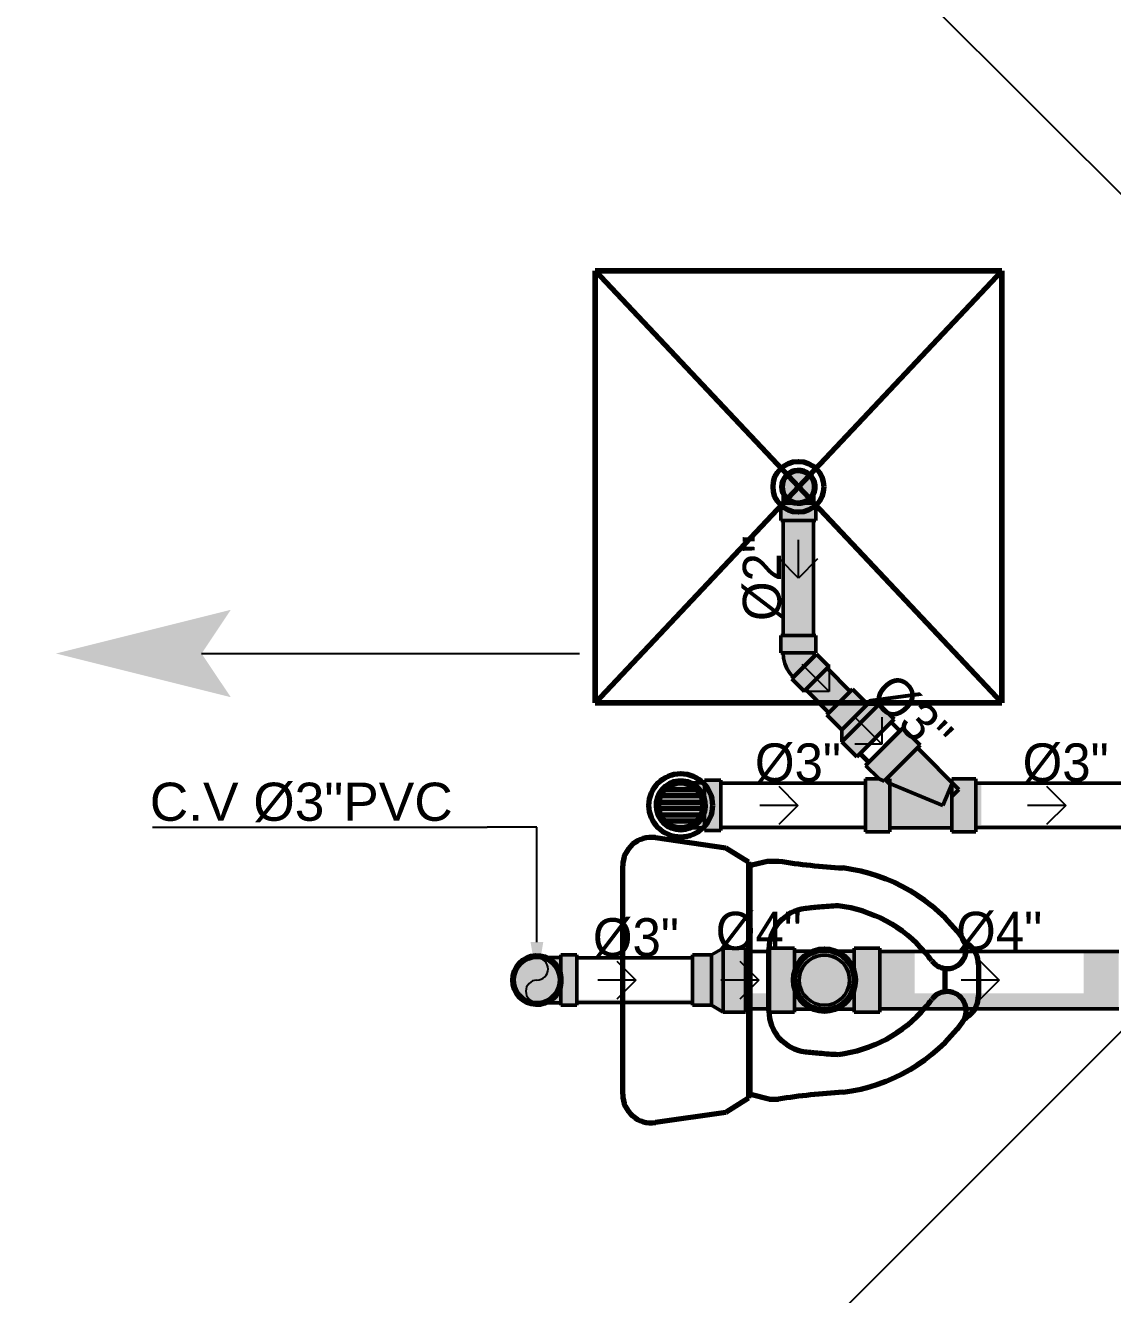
# Model space of a CAD drawing. Header units: metres. Extents: x -232 to 581, y 30 to 789.
# Drawn here: x 349.863 to 352.036, y 383.053 to 385.59 of the extents above; entities that cross this region are included whole.
import ezdxf

# ---------------------------------------------------------------- set-up
doc = ezdxf.new("R2010")
doc.units = ezdxf.units.M
doc.layers.add('_electricos-Leyenda', color=7, linetype='Continuous')
doc.layers.add('M-SY-PIPE-STANDARD-Drenaje Ventilacion', color=254, linetype='Continuous')
doc.layers.add('G-Risr-Std-Nplt', color=7, linetype='Continuous', lineweight=18, plot=False)
doc.layers.add('M-SY-PIPE-STANDARD-Drenaje Sanitario', color=7, linetype='Continuous', true_color=0x726558)
for name, color, linetype, lineweight in [('P-Fixt-Drn', 94, 'Continuous', 70), ('P-Fixt-Sho', 94, 'Continuous', 70), ('P-Fixt-Wcl', 94, 'Continuous', 70)]:
    doc.layers.add(name, color=color, linetype=linetype, lineweight=lineweight)
doc.styles.add('DS-CAST-01', font='GOTHIC.TTF', dxfattribs={"height": 3})
doc.styles.add('Schedule-Header', font='arial.ttf')

# ---------------------------------------------------------------- blocks, each defined once
blk = doc.blocks.new('za_arrw5')
at = {"lineweight": 13}
for points in [[(-1, 0.25), (0, 0), (-0.8333, 0)], [(-1, -0.25), (0, 0), (-0.8333, 0)]]:
    blk.add_solid(points, dxfattribs=at)
blk = doc.blocks.new('TECHO ARQ 20.03')
at = {"layer": '_electricos-Leyenda', "color": 30, "true_color": 0xf8991e}
for p, q in [((225.8805, 109.715), (229.7805, 105.815)), ((225.8805, 101.9149), (229.7805, 105.815)), ((227.106, 105.7335), (227.8615, 105.7335))]:
    blk.add_line(p, q, dxfattribs=at)
at = {"layer": '_electricos-Leyenda', "color": 30, "true_color": 0xf8991e, "xscale": -0.3491189357928305, "yscale": 0.3491189357928305, "zscale": 0.3491189357928305, "rotation": 359.99726127338}
blk.add_blockref('za_arrw5', (226.8151, 105.7335), dxfattribs=at)
blk = doc.blocks.new('Aecb_Duct_Rnd_2Line_Open')
at = {"layer": 'G-Risr-Std-Nplt', "color": 0, "linetype": 'ByBlock', "lineweight": -2}
blk.add_circle((0, 0), 1, dxfattribs=at)
blk = doc.blocks.new('_Open90')
at = {"color": 0, "linetype": 'ByBlock', "lineweight": -2}
for p, q in [((-0.5, 0.5), (0, 0)), ((0, 0), (-1, 0)), ((0, 0), (-0.5, -0.5))]:
    blk.add_line(p, q, dxfattribs=at)
blk = doc.blocks.new('Aecb_Othr_Rnd_2Line_PipeBreak_Patt_Rise')
at = {"linetype": 'ByBlock', "lineweight": -2}
blk.add_hatch(color=0, dxfattribs=at).paths.add_polyline_path([(1, 0, 0.414214), (0, 1, -1), (0, 0, 1), (0, -1, 0.414214)])
at = {"color": 0, "linetype": 'ByBlock', "lineweight": -2}
for centre, start, end in [((0, 0.5), 270, 90), ((0, -0.5), 90, 270)]:
    blk.add_arc(centre, 0.5, start, end, dxfattribs=at)
at = {"layer": 'G-Risr-Std-Nplt', "color": 0, "linetype": 'ByBlock', "lineweight": -2}
blk.add_circle((0, 0), 1, dxfattribs=at)
blk = doc.blocks.new('DR 20.03.26 LN09')
at = {"layer": 'M-SY-PIPE-STANDARD-Drenaje Sanitario', "linetype": 'Continuous', "lineweight": 50}
for points in [[(-9303.176, -2907.217), (-9303.176, -2908.592), (-9300.426, -2908.592), (-9300.426, -2907.217), (-9300.598, -2907.217), (-9300.598, -2906.601), (-9300.607, -2906.609), (-9300.579, -2906.565), (-9300.482, -2906.323), (-9300.432, -2906.066), (-9300.432, -2905.805), (-9300.482, -2905.548), (-9300.579, -2905.305), (-9300.72, -2905.085), (-9300.9, -2904.896), (-9301.113, -2904.745), (-9301.351, -2904.636), (-9301.605, -2904.574), (-9301.866, -2904.562), (-9302.125, -2904.599), (-9302.372, -2904.685), (-9302.598, -2904.815), (-9302.796, -2904.987), (-9302.958, -2905.192), (-9303.077, -2905.424), (-9303.151, -2905.675), (-9303.176, -2905.935), (-9303.151, -2906.196), (-9303.077, -2906.446), (-9302.992, -2906.611), (-9303.004, -2906.601), (-9303.004, -2907.217)], [(-9303.136, -2905.678), (-9303.16, -2905.935), (-9303.136, -2906.193), (-9303.063, -2906.441), (-9302.944, -2906.67), (-9302.785, -2906.874), (-9302.589, -2907.043), (-9302.366, -2907.172), (-9302.121, -2907.257), (-9301.866, -2907.293), (-9301.607, -2907.281), (-9301.356, -2907.22), (-9301.121, -2907.113), (-9300.911, -2906.963), (-9300.732, -2906.776), (-9300.593, -2906.558), (-9300.497, -2906.318), (-9300.448, -2906.065), (-9300.448, -2905.806), (-9300.497, -2905.552), (-9300.593, -2905.313), (-9300.732, -2905.095), (-9300.911, -2904.908), (-9301.121, -2904.758), (-9301.356, -2904.651), (-9301.607, -2904.59), (-9301.866, -2904.578), (-9302.121, -2904.614), (-9302.366, -2904.699), (-9302.589, -2904.828), (-9302.785, -2904.997), (-9302.944, -2905.2), (-9303.063, -2905.43)], [(-9302.983, -2905.823), (-9302.983, -2906.048), (-9302.94, -2906.27), (-9302.856, -2906.48), (-9302.734, -2906.669), (-9302.579, -2906.833), (-9302.395, -2906.964), (-9302.189, -2907.058), (-9301.97, -2907.111), (-9301.744, -2907.122), (-9301.521, -2907.089), (-9301.308, -2907.016), (-9301.112, -2906.903), (-9300.941, -2906.755), (-9300.802, -2906.577), (-9300.698, -2906.377), (-9300.635, -2906.16), (-9300.613, -2905.935), (-9300.635, -2905.711), (-9300.698, -2905.494), (-9300.802, -2905.293), (-9300.941, -2905.116), (-9301.112, -2904.968), (-9301.308, -2904.855), (-9301.521, -2904.781), (-9301.744, -2904.749), (-9301.97, -2904.76), (-9302.189, -2904.813), (-9302.395, -2904.907), (-9302.579, -2905.038), (-9302.734, -2905.201), (-9302.856, -2905.391), (-9302.94, -2905.601)], [(-9302.988, -2908.592), (-9302.988, -2917.633), (-9301.801, -2917.633), (-9300.613, -2917.633), (-9300.613, -2908.592), (-9301.801, -2908.592)], [(-9303.176, -2917.633), (-9303.176, -2919.008), (-9303.004, -2919.008), (-9302.971, -2919.432), (-9302.871, -2919.846), (-9302.708, -2920.239), (-9302.486, -2920.602), (-9302.21, -2920.926), (-9302.331, -2921.047), (-9301.359, -2922.019), (-9299.414, -2920.075), (-9300.387, -2919.103), (-9300.508, -2919.224), (-9300.546, -2919.178), (-9300.574, -2919.125), (-9300.592, -2919.068), (-9300.598, -2919.008), (-9300.426, -2919.008), (-9300.426, -2917.633), (-9301.801, -2917.633)], [(-9300.387, -2921.047), (-9301.226, -2921.887), (-9299.399, -2923.714), (-9298.56, -2922.874), (-9297.72, -2922.034), (-9299.547, -2920.207)], [(-9297.543, -2921.858), (-9299.576, -2923.891), (-9298.394, -2925.073), (-9298.394, -2926.001), (-9297.212, -2927.183), (-9294.251, -2924.222), (-9295.433, -2923.04), (-9296.361, -2923.04)], [(-9296.518, -2928.931), (-9296.518, -2933.087), (-9294.612, -2933.087), (-9294.612, -2932.79), (-9289.737, -2932.79), (-9289.737, -2933.087), (-9287.831, -2933.087), (-9287.831, -2928.931), (-9289.737, -2928.931), (-9289.737, -2929.178), (-9292.435, -2926.479), (-9292.225, -2926.269), (-9293.573, -2924.921), (-9296.512, -2927.86), (-9295.442, -2928.931)], [(-9296.969, -2926.94), (-9296.28, -2927.628), (-9296.138, -2927.486), (-9296.827, -2926.798)], [(-9313.044, -2930.725), (-9313.062, -2931.104), (-9313.008, -2931.481), (-9312.884, -2931.84), (-9312.694, -2932.169), (-9312.445, -2932.457), (-9312.146, -2932.692), (-9311.808, -2932.866), (-9311.443, -2932.973), (-9311.064, -2933.009), (-9310.686, -2932.973), (-9310.321, -2932.866), (-9309.983, -2932.692), (-9309.684, -2932.457), (-9309.435, -2932.169), (-9309.245, -2931.84), (-9309.121, -2931.481), (-9309.067, -2931.104), (-9309.085, -2930.725), (-9309.174, -2930.355), (-9309.332, -2930.009), (-9309.553, -2929.699), (-9309.828, -2929.437), (-9310.148, -2929.232), (-9310.501, -2929.09), (-9310.874, -2929.018), (-9311.254, -2929.018), (-9311.628, -2929.09), (-9311.981, -2929.232), (-9312.301, -2929.437), (-9312.576, -2929.699), (-9312.796, -2930.009), (-9312.954, -2930.355)], [(-9310.174, -2932.773), (-9310.19, -2932.79), (-9309.189, -2932.79), (-9309.189, -2932.994), (-9307.908, -2932.994), (-9307.908, -2929.025), (-9309.189, -2929.025), (-9309.189, -2929.228), (-9310.19, -2929.228), (-9310.185, -2929.233), (-9310.505, -2929.105), (-9310.876, -2929.034), (-9311.253, -2929.034), (-9311.623, -2929.105), (-9311.974, -2929.245), (-9312.291, -2929.449), (-9312.564, -2929.71), (-9312.783, -2930.017), (-9312.94, -2930.36), (-9313.029, -2930.727), (-9313.047, -2931.104), (-9312.993, -2931.477), (-9312.869, -2931.834), (-9312.681, -2932.16), (-9312.434, -2932.445), (-9312.137, -2932.679), (-9311.802, -2932.851), (-9311.44, -2932.958), (-9311.064, -2932.994), (-9310.689, -2932.958), (-9310.327, -2932.851)], [(-9312.797, -2930.76), (-9312.812, -2931.092), (-9312.765, -2931.422), (-9312.656, -2931.736), (-9312.49, -2932.024), (-9312.272, -2932.276), (-9312.01, -2932.481), (-9311.715, -2932.634), (-9311.396, -2932.728), (-9311.064, -2932.759), (-9310.733, -2932.728), (-9310.414, -2932.634), (-9310.118, -2932.481), (-9309.857, -2932.276), (-9309.639, -2932.024), (-9309.472, -2931.736), (-9309.364, -2931.422), (-9309.316, -2931.092), (-9309.332, -2930.76), (-9309.411, -2930.437), (-9309.549, -2930.134), (-9309.742, -2929.863), (-9309.983, -2929.634), (-9310.262, -2929.454), (-9310.571, -2929.33), (-9310.898, -2929.267), (-9311.231, -2929.267), (-9311.557, -2929.33), (-9311.866, -2929.454), (-9312.146, -2929.634), (-9312.387, -2929.863), (-9312.58, -2930.134), (-9312.718, -2930.437)], [(-9287.831, -2931.009), (-9287.831, -2932.759), (-9273.588, -2932.759), (-9273.588, -2931.009), (-9273.588, -2929.259), (-9274.112, -2929.259), (-9274.112, -2932.558), (-9287.413, -2932.558), (-9287.413, -2929.259), (-9287.831, -2929.259)], [(-9307.908, -2932.759), (-9296.518, -2932.759), (-9296.518, -2932.558), (-9307.908, -2932.558)], [(-9298.677, -2947.028), (-9298.695, -2947.047), (-9297.411, -2947.047), (-9297.411, -2947.281), (-9295.38, -2947.281), (-9295.38, -2942.25), (-9297.411, -2942.25), (-9297.411, -2942.484), (-9298.695, -2942.484), (-9298.677, -2942.503), (-9298.895, -2942.402), (-9299.318, -2942.288), (-9299.755, -2942.25), (-9300.192, -2942.288), (-9300.615, -2942.402), (-9300.811, -2942.493), (-9300.815, -2942.484), (-9302.099, -2942.484), (-9302.099, -2942.25), (-9304.13, -2942.25), (-9304.13, -2947.281), (-9302.099, -2947.281), (-9302.099, -2947.047), (-9300.815, -2947.047), (-9300.811, -2947.038), (-9300.615, -2947.129), (-9300.192, -2947.243), (-9299.755, -2947.281), (-9299.318, -2947.243), (-9298.895, -2947.129)], [(-9302.227, -2944.33), (-9302.265, -2944.766), (-9302.227, -2945.201), (-9302.114, -2945.624), (-9301.929, -2946.021), (-9301.678, -2946.379), (-9301.368, -2946.688), (-9301.01, -2946.939), (-9300.613, -2947.124), (-9300.191, -2947.237), (-9299.755, -2947.276), (-9299.319, -2947.237), (-9298.896, -2947.124), (-9298.5, -2946.939), (-9298.142, -2946.688), (-9297.832, -2946.379), (-9297.581, -2946.021), (-9297.396, -2945.624), (-9297.283, -2945.201), (-9297.245, -2944.766), (-9297.283, -2944.33), (-9297.396, -2943.907), (-9297.581, -2943.511), (-9297.832, -2943.152), (-9298.142, -2942.843), (-9298.5, -2942.592), (-9298.896, -2942.407), (-9299.319, -2942.294), (-9299.755, -2942.256), (-9300.191, -2942.294), (-9300.613, -2942.407), (-9301.01, -2942.592), (-9301.368, -2942.843), (-9301.678, -2943.152), (-9301.929, -2943.511), (-9302.114, -2943.907)], [(-9301.995, -2944.558), (-9301.995, -2944.973), (-9301.919, -2945.381), (-9301.769, -2945.768), (-9301.551, -2946.121), (-9301.271, -2946.428), (-9300.939, -2946.679), (-9300.568, -2946.864), (-9300.168, -2946.977), (-9299.755, -2947.016), (-9299.342, -2946.977), (-9298.942, -2946.864), (-9298.57, -2946.679), (-9298.239, -2946.428), (-9297.959, -2946.121), (-9297.741, -2945.768), (-9297.591, -2945.381), (-9297.515, -2944.973), (-9297.515, -2944.558), (-9297.591, -2944.15), (-9297.741, -2943.763), (-9297.959, -2943.41), (-9298.239, -2943.103), (-9298.57, -2942.853), (-9298.942, -2942.667), (-9299.342, -2942.554), (-9299.755, -2942.516), (-9300.168, -2942.554), (-9300.568, -2942.667), (-9300.939, -2942.853), (-9301.271, -2943.103), (-9301.551, -2943.41), (-9301.769, -2943.763), (-9301.919, -2944.15)], [(-9295.38, -2944.766), (-9295.38, -2947.016), (-9276.588, -2947.016), (-9276.588, -2944.766), (-9276.588, -2942.516), (-9279.347, -2942.516), (-9279.347, -2945.815), (-9292.649, -2945.815), (-9292.649, -2942.516), (-9295.38, -2942.516)]]:
    blk.add_hatch(color=251, dxfattribs=at).paths.add_polyline_path(points, flags=0)
at = {"layer": 'M-SY-PIPE-STANDARD-Drenaje Ventilacion', "linetype": 'Continuous', "lineweight": 50}
for points in [[(-9310.15, -2942.788), (-9310.15, -2946.744), (-9308.65, -2946.744), (-9307.712, -2947.276), (-9305.962, -2947.276), (-9305.962, -2942.256), (-9307.712, -2942.256), (-9308.65, -2942.788)], [(-9321.498, -2946.532), (-9321.512, -2946.547), (-9320.511, -2946.547), (-9320.511, -2946.75), (-9319.23, -2946.75), (-9319.23, -2942.781), (-9320.511, -2942.781), (-9320.511, -2942.984), (-9321.512, -2942.984), (-9321.498, -2942.999), (-9321.737, -2942.89), (-9322.104, -2942.801), (-9322.481, -2942.783), (-9322.854, -2942.837), (-9323.211, -2942.96), (-9323.538, -2943.149), (-9323.823, -2943.396), (-9324.056, -2943.693), (-9324.229, -2944.028), (-9324.335, -2944.39), (-9324.371, -2944.766), (-9324.335, -2945.141), (-9324.229, -2945.503), (-9324.056, -2945.838), (-9323.823, -2946.135), (-9323.538, -2946.382), (-9323.211, -2946.571), (-9322.854, -2946.694), (-9322.481, -2946.748), (-9322.104, -2946.73), (-9321.737, -2946.641)], [(-9324.119, -2944.516), (-9324.134, -2944.849), (-9324.087, -2945.178), (-9323.978, -2945.492), (-9323.812, -2945.781), (-9323.594, -2946.032), (-9323.333, -2946.238), (-9323.037, -2946.39), (-9322.718, -2946.484), (-9322.386, -2946.516), (-9322.055, -2946.484), (-9321.736, -2946.39), (-9321.44, -2946.238), (-9321.179, -2946.032), (-9320.961, -2945.781), (-9320.795, -2945.492), (-9320.686, -2945.178), (-9320.638, -2944.849), (-9320.654, -2944.516), (-9320.733, -2944.193), (-9320.871, -2943.891), (-9321.064, -2943.62), (-9321.305, -2943.39), (-9321.585, -2943.21), (-9321.893, -2943.086), (-9322.22, -2943.023), (-9322.553, -2943.023), (-9322.879, -2943.086), (-9323.188, -2943.21), (-9323.468, -2943.39), (-9323.709, -2943.62), (-9323.902, -2943.891), (-9324.04, -2944.193)], [(-9319.23, -2946.516), (-9310.15, -2946.516), (-9310.15, -2946.315), (-9319.23, -2946.315)], [(-9305.962, -2947.016), (-9304.13, -2947.016), (-9304.13, -2945.815), (-9305.962, -2945.815)]]:
    blk.add_hatch(color=254, dxfattribs=at).paths.add_polyline_path(points, flags=0)
at = {"layer": 'M-SY-PIPE-STANDARD-Drenaje Sanitario', "color": 251, "linetype": 'Continuous', "lineweight": 50}
for points in [[(-9303.176, -2905.935), (-9303.151, -2906.196), (-9303.077, -2906.446), (-9302.958, -2906.679), (-9302.796, -2906.884), (-9302.598, -2907.055), (-9302.372, -2907.186), (-9302.125, -2907.272), (-9301.866, -2907.309), (-9301.605, -2907.296), (-9301.351, -2907.235), (-9301.113, -2907.126), (-9300.9, -2906.975), (-9300.72, -2906.785), (-9300.579, -2906.565), (-9300.482, -2906.323), (-9300.432, -2906.066), (-9300.432, -2905.805), (-9300.482, -2905.548), (-9300.579, -2905.305), (-9300.72, -2905.085), (-9300.9, -2904.896), (-9301.113, -2904.745), (-9301.351, -2904.636), (-9301.605, -2904.574), (-9301.866, -2904.562), (-9302.125, -2904.599), (-9302.372, -2904.685), (-9302.598, -2904.815), (-9302.796, -2904.987), (-9302.958, -2905.192), (-9303.077, -2905.424), (-9303.151, -2905.675), (-9303.176, -2905.935)], [(-9303.16, -2905.935), (-9303.136, -2905.678), (-9303.063, -2905.43), (-9302.944, -2905.2), (-9302.785, -2904.997), (-9302.589, -2904.828), (-9302.366, -2904.699), (-9302.121, -2904.614), (-9301.866, -2904.578), (-9301.607, -2904.59), (-9301.356, -2904.651), (-9301.121, -2904.758), (-9300.911, -2904.908), (-9300.732, -2905.095), (-9300.593, -2905.313), (-9300.497, -2905.552), (-9300.448, -2905.806), (-9300.448, -2906.065), (-9300.497, -2906.318), (-9300.593, -2906.558), (-9300.732, -2906.776), (-9300.911, -2906.963), (-9301.121, -2907.113), (-9301.356, -2907.22), (-9301.607, -2907.281), (-9301.866, -2907.293), (-9302.121, -2907.257), (-9302.366, -2907.172), (-9302.589, -2907.043), (-9302.785, -2906.874), (-9302.944, -2906.67), (-9303.063, -2906.441), (-9303.136, -2906.193), (-9303.16, -2905.935)], [(-9303.004, -2905.935), (-9302.982, -2906.163), (-9302.918, -2906.383), (-9302.813, -2906.586), (-9302.672, -2906.766), (-9302.499, -2906.915), (-9302.301, -2907.03), (-9302.085, -2907.105), (-9301.858, -2907.137), (-9301.63, -2907.126), (-9301.407, -2907.072), (-9301.199, -2906.977), (-9301.013, -2906.845), (-9300.855, -2906.679), (-9300.731, -2906.487), (-9300.646, -2906.274), (-9300.603, -2906.05), (-9300.603, -2905.821), (-9300.646, -2905.596), (-9300.731, -2905.384), (-9300.855, -2905.192), (-9301.013, -2905.026), (-9301.199, -2904.893), (-9301.407, -2904.798), (-9301.63, -2904.745), (-9301.858, -2904.734), (-9302.085, -2904.766), (-9302.301, -2904.841), (-9302.499, -2904.955), (-9302.672, -2905.105), (-9302.813, -2905.285), (-9302.918, -2905.488), (-9302.982, -2905.708), (-9303.004, -2905.935)], [(-9303.004, -2905.935), (-9303.004, -2907.217)], [(-9300.598, -2907.217), (-9300.598, -2905.935)], [(-9302.3, -2907.217), (-9303.176, -2907.217)], [(-9303.176, -2907.217), (-9303.176, -2908.592)], [(-9303.004, -2907.217), (-9300.598, -2907.217)], [(-9300.426, -2907.217), (-9301.302, -2907.217)], [(-9300.426, -2907.217), (-9300.426, -2908.592)], [(-9303.176, -2908.592), (-9300.426, -2908.592)], [(-9302.988, -2908.592), (-9302.988, -2917.633)], [(-9300.613, -2908.592), (-9302.988, -2908.592)], [(-9300.613, -2917.633), (-9300.613, -2908.592)], [(-9301.801, -2917.633), (-9303.176, -2917.633)], [(-9303.176, -2917.633), (-9303.176, -2919.008)], [(-9302.988, -2917.633), (-9300.613, -2917.633)], [(-9300.426, -2917.633), (-9301.801, -2917.633)], [(-9300.426, -2917.633), (-9300.426, -2919.008)], [(-9303.176, -2919.008), (-9301.801, -2919.008)], [(-9302.21, -2920.926), (-9302.486, -2920.602), (-9302.708, -2920.239), (-9302.871, -2919.846), (-9302.971, -2919.432), (-9303.004, -2919.008)], [(-9303.004, -2919.008), (-9300.598, -2919.008)], [(-9300.387, -2919.103), (-9302.331, -2921.047)], [(-9300.508, -2919.224), (-9302.21, -2920.926)], [(-9301.801, -2919.008), (-9300.426, -2919.008)], [(-9300.598, -2919.008), (-9300.594, -2919.056), (-9300.583, -2919.102), (-9300.564, -2919.147), (-9300.539, -2919.188), (-9300.508, -2919.224)], [(-9300.387, -2919.103), (-9299.414, -2920.075)], [(-9301.359, -2922.019), (-9299.414, -2920.075)], [(-9299.547, -2920.207), (-9301.226, -2921.887)], [(-9297.72, -2922.034), (-9299.547, -2920.207)], [(-9302.331, -2921.047), (-9301.359, -2922.019)], [(-9301.226, -2921.887), (-9299.399, -2923.714)], [(-9297.543, -2921.858), (-9299.576, -2923.891)], [(-9299.399, -2923.714), (-9297.72, -2922.034)], [(-9296.361, -2923.04), (-9297.543, -2921.858)], [(-9295.433, -2923.04), (-9298.394, -2926.001)], [(-9298.394, -2925.073), (-9296.361, -2923.04)], [(-9295.433, -2923.04), (-9298.394, -2926.001)], [(-9298.394, -2925.073), (-9296.361, -2923.04)], [(-9296.361, -2923.04), (-9295.433, -2923.04)], [(-9294.251, -2924.222), (-9295.433, -2923.04)], [(-9298.394, -2925.073), (-9299.576, -2923.891)], [(-9297.212, -2927.183), (-9294.251, -2924.222)], [(-9298.394, -2926.001), (-9298.394, -2925.073)], [(-9294.494, -2924.465), (-9296.969, -2926.94)], [(-9293.573, -2924.921), (-9296.512, -2927.86)], [(-9296.28, -2927.628), (-9293.805, -2925.153)], [(-9293.805, -2925.153), (-9294.494, -2924.465)], [(-9292.225, -2926.269), (-9293.573, -2924.921)], [(-9297.212, -2927.183), (-9298.394, -2926.001)], [(-9295.05, -2929.093), (-9292.225, -2926.269)], [(-9296.969, -2926.94), (-9296.28, -2927.628)], [(-9294.954, -2928.998), (-9292.435, -2926.479)], [(-9292.435, -2926.479), (-9289.165, -2929.75)], [(-9295.442, -2928.931), (-9296.512, -2927.86)], [(-9311.064, -2933.009), (-9311.443, -2932.973), (-9311.808, -2932.866), (-9312.146, -2932.692), (-9312.445, -2932.457), (-9312.694, -2932.169), (-9312.884, -2931.84), (-9313.008, -2931.481), (-9313.062, -2931.104), (-9313.044, -2930.725), (-9312.954, -2930.355), (-9312.796, -2930.009), (-9312.576, -2929.699), (-9312.301, -2929.437), (-9311.981, -2929.232), (-9311.628, -2929.09), (-9311.254, -2929.018), (-9310.874, -2929.018), (-9310.501, -2929.09), (-9310.148, -2929.232), (-9309.828, -2929.437), (-9309.553, -2929.699), (-9309.332, -2930.009), (-9309.174, -2930.355), (-9309.085, -2930.725), (-9309.067, -2931.104), (-9309.121, -2931.481), (-9309.245, -2931.84), (-9309.435, -2932.169), (-9309.684, -2932.457), (-9309.983, -2932.692), (-9310.321, -2932.866), (-9310.686, -2932.973), (-9311.064, -2933.009)], [(-9311.064, -2932.994), (-9310.689, -2932.958), (-9310.327, -2932.851), (-9309.992, -2932.679), (-9309.695, -2932.445), (-9309.448, -2932.16), (-9309.259, -2931.834), (-9309.136, -2931.477), (-9309.082, -2931.104), (-9309.1, -2930.727), (-9309.189, -2930.36), (-9309.346, -2930.017), (-9309.565, -2929.71), (-9309.838, -2929.449), (-9310.155, -2929.245), (-9310.505, -2929.105), (-9310.876, -2929.034), (-9311.253, -2929.034), (-9311.623, -2929.105), (-9311.974, -2929.245), (-9312.291, -2929.449), (-9312.564, -2929.71), (-9312.783, -2930.017), (-9312.94, -2930.36), (-9313.029, -2930.727), (-9313.047, -2931.104), (-9312.993, -2931.477), (-9312.869, -2931.834), (-9312.681, -2932.16), (-9312.434, -2932.445), (-9312.137, -2932.679), (-9311.802, -2932.851), (-9311.44, -2932.958), (-9311.064, -2932.994)], [(-9311.064, -2932.79), (-9310.727, -2932.758), (-9310.402, -2932.663), (-9310.101, -2932.508), (-9309.835, -2932.298), (-9309.613, -2932.042), (-9309.444, -2931.749), (-9309.333, -2931.429), (-9309.285, -2931.094), (-9309.301, -2930.756), (-9309.381, -2930.427), (-9309.522, -2930.119), (-9309.718, -2929.843), (-9309.963, -2929.609), (-9310.248, -2929.426), (-9310.563, -2929.3), (-9310.895, -2929.236), (-9311.234, -2929.236), (-9311.566, -2929.3), (-9311.881, -2929.426), (-9312.165, -2929.609), (-9312.411, -2929.843), (-9312.607, -2930.119), (-9312.748, -2930.427), (-9312.827, -2930.756), (-9312.844, -2931.094), (-9312.795, -2931.429), (-9312.685, -2931.749), (-9312.515, -2932.042), (-9312.294, -2932.298), (-9312.027, -2932.508), (-9311.726, -2932.663), (-9311.401, -2932.758), (-9311.064, -2932.79)], [(-9309.189, -2929.228), (-9311.064, -2929.228)], [(-9309.189, -2929.025), (-9309.189, -2930.359)], [(-9309.189, -2929.025), (-9307.908, -2929.025)], [(-9309.189, -2932.79), (-9309.189, -2929.228)], [(-9307.908, -2932.994), (-9307.908, -2929.025)], [(-9296.518, -2929.259), (-9307.908, -2929.259)], [(-9307.908, -2929.259), (-9307.908, -2932.759)], [(-9296.518, -2928.931), (-9296.518, -2933.087)], [(-9295.442, -2928.931), (-9296.518, -2928.931)], [(-9296.518, -2932.759), (-9296.518, -2929.259)], [(-9295.442, -2928.931), (-9295.05, -2929.093)], [(-9294.612, -2929.341), (-9294.954, -2928.998)], [(-9294.612, -2928.931), (-9294.887, -2928.931)], [(-9294.612, -2933.087), (-9294.612, -2928.931)], [(-9294.612, -2929.275), (-9294.612, -2929.341), (-9294.612, -2929.341)], [(-9290.425, -2931.009), (-9294.612, -2929.275)], [(-9294.612, -2929.275), (-9294.612, -2929.341)], [(-9294.612, -2932.79), (-9294.612, -2929.341)], [(-9289.737, -2929.349), (-9290.425, -2931.009)], [(-9289.737, -2928.931), (-9289.737, -2933.087)], [(-9287.831, -2928.931), (-9289.737, -2928.931)], [(-9289.737, -2930.322), (-9289.737, -2929.349)], [(-9287.831, -2933.087), (-9287.831, -2928.931)], [(-9273.588, -2929.259), (-9287.831, -2929.259)], [(-9287.831, -2929.259), (-9287.831, -2932.759)], [(-9289.165, -2929.75), (-9289.737, -2930.322)], [(-9289.737, -2932.79), (-9289.737, -2930.322)], [(-9309.189, -2931.659), (-9309.189, -2932.994)], [(-9311.064, -2932.79), (-9309.189, -2932.79)], [(-9309.189, -2932.994), (-9307.908, -2932.994)], [(-9307.908, -2932.759), (-9296.518, -2932.759)], [(-9294.612, -2933.087), (-9296.518, -2933.087)], [(-9294.612, -2932.79), (-9289.737, -2932.79)], [(-9287.831, -2933.087), (-9289.737, -2933.087)], [(-9287.831, -2932.759), (-9273.588, -2932.759)], [(-9304.13, -2942.25), (-9304.13, -2947.281)], [(-9302.099, -2942.25), (-9304.13, -2942.25)], [(-9302.271, -2944.766), (-9302.232, -2945.202), (-9302.119, -2945.626), (-9301.934, -2946.023), (-9301.682, -2946.383), (-9301.372, -2946.693), (-9301.013, -2946.944), (-9300.615, -2947.129), (-9300.192, -2947.243), (-9299.755, -2947.281), (-9299.318, -2947.243), (-9298.895, -2947.129), (-9298.497, -2946.944), (-9298.138, -2946.693), (-9297.828, -2946.383), (-9297.576, -2946.023), (-9297.391, -2945.626), (-9297.278, -2945.202), (-9297.239, -2944.766), (-9297.278, -2944.329), (-9297.391, -2943.905), (-9297.576, -2943.508), (-9297.828, -2943.148), (-9298.138, -2942.838), (-9298.497, -2942.587), (-9298.895, -2942.402), (-9299.318, -2942.288), (-9299.755, -2942.25), (-9300.192, -2942.288), (-9300.615, -2942.402), (-9301.013, -2942.587), (-9301.372, -2942.838), (-9301.682, -2943.148), (-9301.934, -2943.508), (-9302.119, -2943.905), (-9302.232, -2944.329), (-9302.271, -2944.766)], [(-9299.755, -2947.276), (-9300.191, -2947.237), (-9300.613, -2947.124), (-9301.01, -2946.939), (-9301.368, -2946.688), (-9301.678, -2946.379), (-9301.929, -2946.021), (-9302.114, -2945.624), (-9302.227, -2945.201), (-9302.265, -2944.766), (-9302.227, -2944.33), (-9302.114, -2943.907), (-9301.929, -2943.511), (-9301.678, -2943.152), (-9301.368, -2942.843), (-9301.01, -2942.592), (-9300.613, -2942.407), (-9300.191, -2942.294), (-9299.755, -2942.256), (-9299.319, -2942.294), (-9298.896, -2942.407), (-9298.5, -2942.592), (-9298.142, -2942.843), (-9297.832, -2943.152), (-9297.581, -2943.511), (-9297.396, -2943.907), (-9297.283, -2944.33), (-9297.245, -2944.766), (-9297.283, -2945.201), (-9297.396, -2945.624), (-9297.581, -2946.021), (-9297.832, -2946.379), (-9298.142, -2946.688), (-9298.5, -2946.939), (-9298.896, -2947.124), (-9299.319, -2947.237), (-9299.755, -2947.276)], [(-9299.755, -2947.276), (-9299.319, -2947.237), (-9298.896, -2947.124), (-9298.5, -2946.939), (-9298.142, -2946.688), (-9297.832, -2946.379), (-9297.581, -2946.021), (-9297.396, -2945.624), (-9297.283, -2945.201), (-9297.245, -2944.766), (-9297.283, -2944.33), (-9297.396, -2943.907), (-9297.581, -2943.511), (-9297.832, -2943.152), (-9298.142, -2942.843), (-9298.5, -2942.592), (-9298.896, -2942.407), (-9299.319, -2942.294), (-9299.755, -2942.256), (-9300.191, -2942.294), (-9300.613, -2942.407), (-9301.01, -2942.592), (-9301.368, -2942.843), (-9301.678, -2943.152), (-9301.929, -2943.511), (-9302.114, -2943.907), (-9302.227, -2944.33), (-9302.265, -2944.766), (-9302.227, -2945.201), (-9302.114, -2945.624), (-9301.929, -2946.021), (-9301.678, -2946.379), (-9301.368, -2946.688), (-9301.01, -2946.939), (-9300.613, -2947.124), (-9300.191, -2947.237), (-9299.755, -2947.276)], [(-9302.099, -2943.852), (-9302.099, -2942.25)], [(-9297.411, -2942.25), (-9297.411, -2943.852)], [(-9295.38, -2942.25), (-9297.411, -2942.25)], [(-9295.38, -2947.281), (-9295.38, -2942.25)], [(-9302.099, -2942.484), (-9302.099, -2947.047)], [(-9302.099, -2942.484), (-9297.411, -2942.484)], [(-9302.036, -2944.766), (-9301.997, -2945.185), (-9301.882, -2945.59), (-9301.695, -2945.966), (-9301.441, -2946.302), (-9301.13, -2946.586), (-9300.772, -2946.808), (-9300.379, -2946.96), (-9299.965, -2947.037), (-9299.544, -2947.037), (-9299.131, -2946.96), (-9298.738, -2946.808), (-9298.38, -2946.586), (-9298.069, -2946.302), (-9297.815, -2945.966), (-9297.628, -2945.59), (-9297.513, -2945.185), (-9297.474, -2944.766), (-9297.513, -2944.346), (-9297.628, -2943.941), (-9297.815, -2943.565), (-9298.069, -2943.229), (-9298.38, -2942.945), (-9298.738, -2942.723), (-9299.131, -2942.571), (-9299.544, -2942.494), (-9299.965, -2942.494), (-9300.379, -2942.571), (-9300.772, -2942.723), (-9301.13, -2942.945), (-9301.441, -2943.229), (-9301.695, -2943.565), (-9301.882, -2943.941), (-9301.997, -2944.346), (-9302.036, -2944.766)], [(-9299.755, -2946.744), (-9299.381, -2946.708), (-9299.02, -2946.602), (-9298.686, -2946.43), (-9298.39, -2946.197), (-9298.144, -2945.913), (-9297.956, -2945.587), (-9297.833, -2945.232), (-9297.779, -2944.86), (-9297.797, -2944.484), (-9297.886, -2944.119), (-9298.042, -2943.777), (-9298.26, -2943.47), (-9298.532, -2943.211), (-9298.849, -2943.007), (-9299.198, -2942.868), (-9299.567, -2942.796), (-9299.943, -2942.796), (-9300.312, -2942.868), (-9300.661, -2943.007), (-9300.978, -2943.211), (-9301.25, -2943.47), (-9301.468, -2943.777), (-9301.624, -2944.119), (-9301.713, -2944.484), (-9301.731, -2944.86), (-9301.677, -2945.232), (-9301.554, -2945.587), (-9301.366, -2945.913), (-9301.12, -2946.197), (-9300.824, -2946.43), (-9300.49, -2946.602), (-9300.129, -2946.708), (-9299.755, -2946.744)], [(-9299.755, -2946.744), (-9299.381, -2946.708), (-9299.02, -2946.602), (-9298.686, -2946.43), (-9298.39, -2946.197), (-9298.144, -2945.913), (-9297.956, -2945.587), (-9297.833, -2945.232), (-9297.779, -2944.86), (-9297.797, -2944.484), (-9297.886, -2944.119), (-9298.042, -2943.777), (-9298.26, -2943.47), (-9298.532, -2943.211), (-9298.849, -2943.007), (-9299.198, -2942.868), (-9299.567, -2942.796), (-9299.943, -2942.796), (-9300.312, -2942.868), (-9300.661, -2943.007), (-9300.978, -2943.211), (-9301.25, -2943.47), (-9301.468, -2943.777), (-9301.624, -2944.119), (-9301.713, -2944.484), (-9301.731, -2944.86), (-9301.677, -2945.232), (-9301.554, -2945.587), (-9301.366, -2945.913), (-9301.12, -2946.197), (-9300.824, -2946.43), (-9300.49, -2946.602), (-9300.129, -2946.708), (-9299.755, -2946.744)], [(-9297.411, -2947.047), (-9297.411, -2942.484)], [(-9276.588, -2942.516), (-9295.38, -2942.516)], [(-9295.38, -2942.516), (-9295.38, -2947.016)], [(-9302.099, -2947.281), (-9302.099, -2945.679)], [(-9297.411, -2945.679), (-9297.411, -2947.281)], [(-9302.099, -2947.281), (-9304.13, -2947.281)], [(-9302.099, -2947.047), (-9297.411, -2947.047)], [(-9295.38, -2947.281), (-9297.411, -2947.281)], [(-9295.38, -2947.016), (-9276.588, -2947.016)]]:
    blk.add_lwpolyline(points, dxfattribs=at)
at = {"layer": 'M-SY-PIPE-STANDARD-Drenaje Ventilacion', "linetype": 'ByBlock', "lineweight": -2}
for p, q in [((-9352.648, -2932.713, -7.997), (-9326.296, -2932.713, -7.997)), ((-9322.386, -2932.713, -7.997), (-9326.296, -2932.713, -7.997)), ((-9322.386, -2941.766, -7.997), (-9322.386, -2932.713, -7.997))]:
    blk.add_line(p, q, dxfattribs=at)
at = {"layer": 'M-SY-PIPE-STANDARD-Drenaje Ventilacion', "color": 254, "linetype": 'Continuous', "lineweight": 50}
for points in [[(-9308.65, -2942.788), (-9307.712, -2942.256)], [(-9307.712, -2942.256), (-9307.712, -2947.276)], [(-9307.712, -2942.256), (-9307.712, -2947.276)], [(-9305.962, -2942.256), (-9307.712, -2942.256)], [(-9305.962, -2947.276), (-9305.962, -2942.256)], [(-9324.371, -2944.766), (-9324.335, -2945.141), (-9324.229, -2945.503), (-9324.056, -2945.838), (-9323.823, -2946.135), (-9323.538, -2946.382), (-9323.211, -2946.571), (-9322.854, -2946.694), (-9322.481, -2946.748), (-9322.104, -2946.73), (-9321.737, -2946.641), (-9321.394, -2946.484), (-9321.087, -2946.265), (-9320.827, -2945.992), (-9320.623, -2945.675), (-9320.482, -2945.325), (-9320.411, -2944.954), (-9320.411, -2944.577), (-9320.482, -2944.206), (-9320.623, -2943.856), (-9320.827, -2943.539), (-9321.087, -2943.266), (-9321.394, -2943.047), (-9321.737, -2942.89), (-9322.104, -2942.801), (-9322.481, -2942.783), (-9322.854, -2942.837), (-9323.211, -2942.96), (-9323.538, -2943.149), (-9323.823, -2943.396), (-9324.056, -2943.693), (-9324.229, -2944.028), (-9324.335, -2944.39), (-9324.371, -2944.766)], [(-9322.386, -2942.984), (-9322.724, -2943.016), (-9323.048, -2943.112), (-9323.349, -2943.267), (-9323.616, -2943.476), (-9323.837, -2943.732), (-9324.007, -2944.026), (-9324.118, -2944.346), (-9324.166, -2944.681), (-9324.15, -2945.019), (-9324.07, -2945.348), (-9323.929, -2945.656), (-9323.733, -2945.932), (-9323.488, -2946.166), (-9323.203, -2946.349), (-9322.888, -2946.475), (-9322.556, -2946.539), (-9322.217, -2946.539), (-9321.885, -2946.475), (-9321.57, -2946.349), (-9321.285, -2946.166), (-9321.04, -2945.932), (-9320.844, -2945.656), (-9320.703, -2945.348), (-9320.623, -2945.019), (-9320.607, -2944.681), (-9320.655, -2944.346), (-9320.766, -2944.026), (-9320.936, -2943.732), (-9321.157, -2943.476), (-9321.423, -2943.267), (-9321.724, -2943.112), (-9322.049, -2943.016), (-9322.386, -2942.984)], [(-9320.511, -2942.984), (-9322.386, -2942.984)], [(-9320.511, -2942.781), (-9320.511, -2944.116)], [(-9319.23, -2942.781), (-9320.511, -2942.781)], [(-9320.511, -2946.547), (-9320.511, -2942.984)], [(-9319.23, -2946.75), (-9319.23, -2942.781)], [(-9310.15, -2943.016), (-9319.23, -2943.016)], [(-9319.23, -2943.016), (-9319.23, -2946.516)], [(-9310.15, -2942.788), (-9310.15, -2946.744)], [(-9308.65, -2942.788), (-9310.15, -2942.788)], [(-9310.15, -2946.516), (-9310.15, -2943.016)], [(-9308.65, -2946.744), (-9308.65, -2942.788)], [(-9308.65, -2946.744), (-9308.65, -2942.788)], [(-9304.13, -2942.516), (-9305.962, -2942.516)], [(-9305.962, -2942.516), (-9305.962, -2947.016)], [(-9304.13, -2947.016), (-9304.13, -2942.516)], [(-9320.511, -2945.415), (-9320.511, -2946.75)], [(-9322.386, -2946.547), (-9320.511, -2946.547)], [(-9319.23, -2946.75), (-9320.511, -2946.75)], [(-9319.23, -2946.516), (-9310.15, -2946.516)], [(-9308.65, -2946.744), (-9310.15, -2946.744)], [(-9307.712, -2947.276), (-9308.65, -2946.744)], [(-9305.962, -2947.276), (-9307.712, -2947.276)], [(-9305.962, -2947.016), (-9304.13, -2947.016)]]:
    blk.add_lwpolyline(points, dxfattribs=at)
at = {"layer": 'M-SY-PIPE-STANDARD-Drenaje Ventilacion'}
blk.add_solid([(-9321.886, -2941.766, -7.997), (-9322.386, -2944.766, -7.997), (-9322.886, -2941.766, -7.997)], dxfattribs=at)
at = {"layer": 'P-Fixt-Drn', "color": 94, "linetype": 'Continuous', "lineweight": 70}
for p, q in [((-9309.483, -2930.259), (-9312.645, -2930.259)), ((-9312.289, -2929.759), (-9309.84, -2929.759)), ((-9312.796, -2930.759), (-9309.332, -2930.759)), ((-9309.332, -2931.259), (-9312.796, -2931.259)), ((-9312.645, -2931.759), (-9309.483, -2931.759)), ((-9309.84, -2932.259), (-9312.289, -2932.259))]:
    blk.add_line(p, q, dxfattribs=at)
blk.add_circle((-9311.064, -2931.009), 2.5, dxfattribs=at)
for start, end in [(45.58469, 134.41531), (154.62307, 171.78679), (134.41531, 154.62307), (134.41531, 154.62307), (25.37693, 45.58469), (25.37693, 45.58469), (8.21321, 25.37693), (171.78679, 188.21321), (171.78679, 188.21321), (188.21321, 205.37693), (334.62307, 351.78679), (351.78679, 8.21321), (351.78679, 8.21321), (205.37693, 225.58469), (205.37693, 225.58469), (225.58469, 314.41531), (314.41531, 334.62307), (314.41531, 334.62307)]:
    blk.add_arc((-9311.064, -2931.009), 1.75, start, end, dxfattribs=at)
at = {"layer": 'P-Fixt-Sho', "color": 94, "linetype": 'Continuous', "lineweight": 70}
for p, q in [((-9317.801, -2922.935, 72), (-9317.801, -2888.935, 72)), ((-9317.801, -2888.935, 72), (-9285.801, -2888.935, 72)), ((-9285.801, -2888.935, 72), (-9285.801, -2922.935, 72)), ((-9315.158, -2920.215, 72), (-9315.241, -2920.215, 72)), ((-9288.361, -2920.215, 72), (-9288.444, -2920.215, 72)), ((-9315.881, -2922.935, 72), (-9317.801, -2922.935, 72)), ((-9287.721, -2922.935, 72), (-9315.881, -2922.935, 72)), ((-9285.801, -2922.935, 72), (-9287.721, -2922.935, 72))]:
    blk.add_line(p, q, dxfattribs=at)
at = {"layer": 'P-Fixt-Sho', "color": 94, "linetype": 'Continuous', "lineweight": 70, "extrusion": (-2.22045e-16, -1, 2.22045e-16)}
for p, q in [((-9317.801, -2888.935, 72), (-9317.801, -2922.935, 72)), ((-9285.801, -2888.935, 72), (-9317.801, -2888.935, 72)), ((-9285.801, -2888.935, 72), (-9317.801, -2922.935, 72)), ((-9317.801, -2888.935, 72), (-9285.801, -2922.935, 72)), ((-9285.801, -2922.935, 72), (-9285.801, -2888.935, 72)), ((-9317.801, -2922.935, 72), (-9285.801, -2922.935, 72))]:
    blk.add_line(p, q, dxfattribs=at)
at = {"layer": 'P-Fixt-Sho', "color": 94, "linetype": 'Continuous', "lineweight": 70}
blk.add_circle((-9301.801, -2905.935, 72), 2, dxfattribs=at)
at = {"layer": 'P-Fixt-Wcl', "color": 94, "linetype": 'Continuous', "lineweight": 70}
for p, q in [((-9313.06, -2933.548, 14.25), (-9307.512, -2934.346, 14.25)), ((-9307.512, -2934.346, 14.25), (-9305.728, -2935.461, 14.25)), ((-9304.13, -2935.391, 14.25), (-9305.465, -2935.724, 14.25)), ((-9304.13, -2935.391, 14.25), (-9303.38, -2935.391, 14.25)), ((-9315.63, -2953.756, 14.25), (-9315.63, -2935.775, 14.25)), ((-9305.728, -2935.461, 14.25), (-9305.728, -2935.716, 14.25)), ((-9305.728, -2935.716, 14.25), (-9305.728, -2953.815, 14.25)), ((-9305.728, -2935.716, 14.25), (-9305.465, -2935.724, 14.25)), ((-9305.465, -2935.724, 14.25), (-9305.63, -2935.766, 14.25)), ((-9305.63, -2935.766, 14.25), (-9305.63, -2953.766, 14.25)), ((-9304.13, -2944.766, 14.25), (-9304.13, -2942.359, 14.25)), ((-9290.255, -2945.681, 14.25), (-9290.255, -2943.85, 14.25)), ((-9287.63, -2943.533, 14.25), (-9287.63, -2945.998, 14.25)), ((-9304.13, -2947.172, 14.25), (-9304.13, -2944.766, 14.25)), ((-9305.728, -2954.071, 14.25), (-9307.512, -2955.185, 14.25)), ((-9305.465, -2953.807, 14.25), (-9305.728, -2953.815, 14.25)), ((-9305.728, -2953.815, 14.25), (-9305.728, -2954.071, 14.25)), ((-9305.465, -2953.807, 14.25), (-9305.63, -2953.766, 14.25)), ((-9304.13, -2954.141, 14.25), (-9305.465, -2953.807, 14.25)), ((-9304.13, -2954.141, 14.25), (-9303.38, -2954.141, 14.25)), ((-9307.512, -2955.185, 14.25), (-9313.06, -2955.983, 14.25))]:
    blk.add_line(p, q, dxfattribs=at)
for centre, radius, start, end in [((-9313.38, -2935.775, 14.25), 2.25, 81.82016, 180), ((-9295.482, -2886.018, 14.25), 50, 260.91124, 266.78058), ((-9299.982, -2949.585, 14.25), 13.75, 36.14589, 82.93104), ((-9300.88, -2942.359, 14.25), 3.25, 96.50192, 180), ((-9296.541, -2980.43, 14.25), 41.567, 94.96397, 96.50192), ((-9296.541, -2980.43, 14.25), 41.567, 92.92052, 94.96397), ((-9299.982, -2949.585, 14.25), 10.75, 40.35614, 82.93104), ((-9290.09, -2942.359, 14.25), 1.5, 263.67759, 27.65298), ((-9290.09, -2942.359, 14.25), 1.5, 27.65298, 36.14589), ((-9313.108, -2972.13, 14.25), 39, 50.61367, 51.37039), ((-9289.63, -2943.533, 14.25), 2, 0, 50.61367), ((-9299.982, -2949.585, 14.25), 10.75, 36.14589, 40.35614), ((-9290.09, -2942.359, 14.25), 1.5, 216.14589, 263.67759), ((-9299.982, -2939.946, 14.25), 10.75, 319.64236, 323.85411), ((-9290.09, -2947.172, 14.25), 1.5, 96.32241, 143.85411), ((-9290.09, -2947.172, 14.25), 1.5, 332.34702, 96.32241), ((-9289.63, -2945.998, 14.25), 2, 309.38633, 0), ((-9300.88, -2947.172, 14.25), 3.25, 180, 263.49808), ((-9299.982, -2939.946, 14.25), 10.75, 277.06896, 319.64236), ((-9299.982, -2939.946, 14.25), 13.75, 277.06896, 323.85411), ((-9290.09, -2947.172, 14.25), 1.5, 323.85411, 332.34702), ((-9313.108, -2917.401, 14.25), 39, 308.62961, 309.38633), ((-9296.541, -2909.101, 14.25), 41.567, 263.49808, 265.02566), ((-9296.541, -2909.101, 14.25), 41.567, 265.02566, 267.07948), ((-9313.38, -2953.756, 14.25), 2.25, 180, 180.01621), ((-9313.38, -2953.756, 14.25), 2.25, 180.01621, 278.17984), ((-9295.482, -3003.513, 14.25), 50, 93.21942, 99.08876)]:
    blk.add_arc(centre, radius, start, end, dxfattribs=at)
at = {"layer": 'M-SY-PIPE-STANDARD-Drenaje Sanitario', "color": 251, "linetype": 'Continuous', "lineweight": -3, "ltscale": 0.5}
for p, xscale, yscale, zscale in [((-9301.801, -2905.935), 1.1875, 1.1875, 1.1875), ((-9311.064, -2931.009), 1.75, 1.75, 1.75)]:
    blk.add_blockref('Aecb_Duct_Rnd_2Line_Open', p, dxfattribs=dict(at, xscale=xscale, yscale=yscale, zscale=zscale))
at = {"layer": 'M-SY-PIPE-STANDARD-Drenaje Sanitario', "color": 251, "linetype": 'Continuous', "lineweight": -3, "ltscale": 0.5, "xscale": 1.978000000000001, "yscale": 1.978000000000001, "zscale": 1.978000000000001, "rotation": 8.537736462515938e-07}
blk.add_blockref('Aecb_Duct_Rnd_2Line_Open', (-9299.755, -2944.766), dxfattribs=at)
at = {"layer": 'M-SY-PIPE-STANDARD-Drenaje Ventilacion', "color": 254, "linetype": 'Continuous', "lineweight": -3, "xscale": 3, "yscale": 3, "zscale": 3}
for p, rotation in [((-9301.801, -2913.112), 270), ((-9299.379, -2922.055), 314.9999999999931), ((-9295.245, -2926.189), 315)]:
    blk.add_blockref('_Open90', p, dxfattribs=dict(at, rotation=rotation))
for p in [(-9301.837, -2931.009), (-9280.763, -2931.009), (-9314.592, -2944.766), (-9304.92, -2944.766), (-9285.998, -2944.766)]:
    blk.add_blockref('_Open90', p, dxfattribs=at)
at = {"layer": 'M-SY-PIPE-STANDARD-Drenaje Ventilacion', "color": 254, "linetype": 'Continuous', "lineweight": -3, "ltscale": 0.5, "xscale": 1.75, "yscale": 1.75, "zscale": 1.75}
blk.add_blockref('Aecb_Othr_Rnd_2Line_PipeBreak_Patt_Rise', (-9322.386, -2944.766), dxfattribs=at)
at = {"layer": 'M-SY-PIPE-STANDARD-Drenaje Ventilacion', "style": 'Schedule-Header'}
blk.add_text('C.V Ø3"PVC', height=3, dxfattribs=at).set_placement((-9352.857, -2932.223, -7.997))
at = {"layer": 'M-SY-PIPE-STANDARD-Drenaje Ventilacion', "color": 254, "linetype": 'Continuous', "lineweight": -3, "char_height": 3, "attachment_point": 5, "style": 'DS-CAST-01'}
for s, insert, rotation in [('%%C2"', (-9304.621, -2913.112), 90), ('%%C3"', (-9292.898, -2923.841), 315)]:
    blk.add_mtext(s, dxfattribs=dict(at, insert=insert, rotation=rotation))
for s, insert in [('%%C3"', (-9301.837, -2927.689)), ('%%C3"', (-9280.763, -2927.689)), ('%%C4"', (-9304.92, -2940.946)), ('%%C4"', (-9285.998, -2940.946)), ('%%C3"', (-9314.592, -2941.446))]:
    blk.add_mtext(s, dxfattribs=dict(at, insert=insert))

msp = doc.modelspace()

# ---------------------------------------------------------------- block references
at = {"color": 1}
msp.add_blockref('TECHO ARQ 20.03', (123.1094, 278.6006), dxfattribs=at)
at = {"layer": 'M-SY-PIPE-STANDARD-Drenaje Sanitario', "xscale": 0.02539304808409144, "yscale": 0.02539304808409144, "zscale": 0.02539304808409144}
msp.add_blockref('DR 20.03.26 LN09', (587.6094, 458.4578), dxfattribs=at)

doc.saveas('drawing.dxf')
